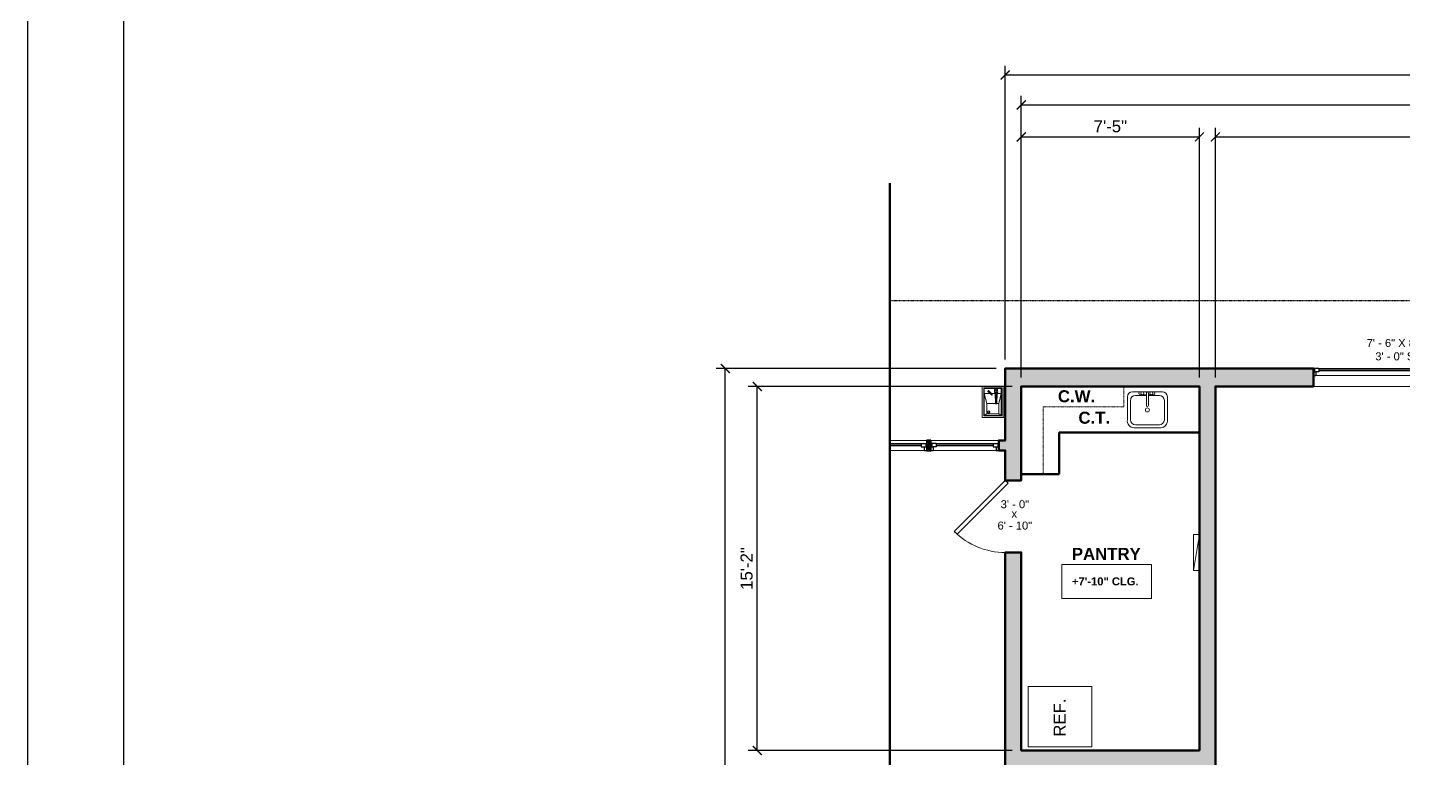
# Model space of a CAD drawing. Header units: inches. Extents: x -2078 to 106214, y -964 to 6385.
# Drawn here: x 28502 to 29189, y 4219 to 4584 of the extents above; entities that cross this region are included whole.
import ezdxf

# ---------------------------------------------------------------- set-up
doc = ezdxf.new("R2010")
doc.units = ezdxf.units.IN
doc.header["$MEASUREMENT"] = 0
doc.linetypes.add('HIDDEN2', pattern=[0.1875, 0.125, -0.0625])
for name, color, linetype, lineweight in [('A-ANNO', 2, 'Continuous', 5), ('A-ANNO-DIMS', 1, 'Continuous', 9), ('A-CASE', 4, 'Continuous', 9), ('A-DETAIL-1', 4, 'Continuous', 40), ('A-DETL', 90, 'Continuous', 9), ('A-DOOR', 1, 'Continuous', 18), ('A-EQPT', 150, 'Continuous', 9), ('A-FIXT', 150, 'Continuous', 9), ('A-GLAZ', 2, 'Continuous', 30), ('A-HIDDEN', 2, 'HIDDEN2', 18), ('A-WALL', 3, 'Continuous', 40), ('A-WINDOWS', 2, 'Continuous', 18)]:
    doc.layers.add(name, color=color, linetype=linetype, lineweight=lineweight)
doc.layers.add('A-HATCH', color=9, linetype='Continuous')
doc.layers.add('A-TB', color=7, linetype='Continuous')
doc.styles.add('Arial', font='arial.ttf')
doc.styles.add('Arial_1', font='arial.ttf', dxfattribs={"height": 0.0625})
doc.styles.add('Arial_2', font='arial.ttf', dxfattribs={"height": 3})
doc.styles.add('Arial_B', font='arialbd.ttf', dxfattribs={"height": 4.5})
doc.styles.add('Arial_B_1', font='arialbd.ttf', dxfattribs={"height": 3})
doc.styles.add('JC', font='arial.ttf', dxfattribs={"height": 0.125})
doc.dimstyles.new('JC-DIMS', dxfattribs={"dimtxt": 0.125, "dimasz": 0.09375, "dimexe": 0.09375, "dimexo": 0.09375, "dimgap": 0.046875, "dimtad": 1, "dimdec": 1, "dimzin": 0, "dimdsep": 46, "dimlunit": 4, "dimtxsty": 'JC', "dimblk": 'ARCHTICK', "dimcen": 0.09, "dimclrd": 1, "dimclre": 1, "dimclrt": 256, "dimadec": 0, "dimazin": 0, "dimtfac": 1, "dimtdec": 1, "dimtofl": 0, "dimtmove": 1, "dimatfit": 3, "dimfxl": 1, "dimtolj": 1, "dimtzin": 0, "dimarcsym": 0})

# ---------------------------------------------------------------- blocks, each defined once
blk = doc.blocks.new('JC_FIXED WINDOW - MUNTIN - FIXED WINDOW-1470564-1-1st Floor - Classroom')
at = {"layer": 'A-GLAZ'}
for p, q in [((-45, 4.5), (-45, -4.5)), ((-42.25, 4.5), (-45, 4.5)), ((-45, 1), (-43.75, 1)), ((-44.5, 4.5), (-44.5, 2.75)), ((-44.5, 2.75), (-43.75, 2.75)), ((-42.25, 2.75), (-43.75, 2.75)), ((-43.75, 2.75), (-43.75, 1)), ((-42.25, 4.5), (-42.25, 2.75)), ((42.25, 4.5), (45, 4.5)), ((42.25, 4.5), (42.25, 2.75)), ((42.25, 2.75), (44.5, 2.75)), ((43.75, 2.75), (43.75, 1)), ((43.75, 1), (45, 1)), ((44.5, 4.5), (44.5, 2.75)), ((45, 4.5), (45, -4.5))]:
    blk.add_line(p, q, dxfattribs=at)
at = {"layer": 'A-GLAZ', "lineweight": 9}
for p, q in [((43.75, 1), (-43.75, 1)), ((42.25, 4.5), (-42.25, 4.5))]:
    blk.add_line(p, q, dxfattribs=at)
at = {"layer": 'A-GLAZ', "lineweight": 40}
blk.add_line((-42.25, 3.625), (42.25, 3.625), dxfattribs=at)
at = {"layer": 'A-WINDOWS'}
for p, q in [((45, 4.5), (-45, 4.5)), ((-45, -4.5), (45, -4.5))]:
    blk.add_line(p, q, dxfattribs=at)
blk = doc.blocks.new('JC_DOOR_SINGLE PANEL - SINGLE DOOR-1542686-1-1st Floor - Classroom')
at = {"layer": 'A-DOOR', "lineweight": 30}
for p, q in [((-7.46, 29.46), (-8.87, 28.04)), ((-8.87, 28.04), (16.59, 2.59)), ((18, 4), (-7.46, 29.46)), ((16.59, 2.59), (18, 4))]:
    blk.add_line(p, q, dxfattribs=at)
at = {"layer": 'A-DOOR', "lineweight": 9}
blk.add_arc((18, 4), 36, 135, 180, dxfattribs=at)
blk = doc.blocks.new('Sink Vanity-Square - 20_ x 18_-669472-1-1st Floor - Classroom')
at = {"layer": 'A-FIXT'}
for p, q in [((8.12, 7.09), (-6.88, 7.09)), ((3.62, 7.09), (-2.88, 7.09)), ((-9.38, 4.59), (-9.38, -6.91)), ((-7.88, 2.72), (-7.88, -6.91)), ((0.12, 5.22), (-5.38, 5.22)), ((-2.88, 5.59), (0.12, 5.59)), ((0.12, 6.33), (0.12, 0.22)), ((1.12, 6.33), (1.12, 0.22)), ((1.12, 5.59), (3.62, 5.59)), ((6.62, 5.22), (1.12, 5.22)), ((9.12, -6.91), (9.12, 2.72)), ((10.62, -6.91), (10.62, 4.59)), ((-6.06, -10.91), (7.3, -10.91)), ((-5.38, -9.41), (6.62, -9.41))]:
    blk.add_line(p, q, dxfattribs=at)
for centre, radius, start, end in [((-6.88, 4.59), 2.5, 90, 180), ((-2.88, 6.34), 0.75, 90, 270), ((-1.88, 6.34), 0.75, 360, 180), ((2.62, 6.34), 0.75, 360, 180), ((3.62, 6.34), 0.75, 270, 90), ((8.12, 4.59), 2.5, 360, 90), ((-5.38, 2.72), 2.5, 90, 180), ((-1.88, 6.34), 0.75, 180, 0), ((0.62, 6.33), 0.5, 360, 180), ((0.62, 0.22), 0.5, 180, 0), ((2.62, 6.34), 0.75, 180, 360), ((6.62, 2.72), 2.5, 0, 90), ((0.62, -2), 1, 360, 180), ((0.62, -2), 1, 180, 0), ((-5.91, -7.4), 3.51, 171.85025, 267.54983), ((-5.38, -6.91), 2.5, 180, 270), ((6.62, -6.91), 2.5, 270, 0), ((7.15, -7.4), 3.51, 272.45017, 8.14975)]:
    blk.add_arc(centre, radius, start, end, dxfattribs=at)
blk = doc.blocks.new('Electrical Panel - Power Panel-1540717-1-1st Floor - Classroom')
at = {"layer": 'A-EQPT'}
for p, q in [((-15.96, 7), (2.04, 4)), ((-15.96, 7), (2.04, 7)), ((-15.96, 4), (-15.96, 7)), ((2.04, 4), (2.04, 7)), ((-15.96, 4), (2.04, 4))]:
    blk.add_line(p, q, dxfattribs=at)
blk = doc.blocks.new('JC_REF - REF-1540923-1-1st Floor - Classroom')
at = {"layer": 'A-EQPT'}
for p, q in [((15.09, 15.32), (-15.09, 15.32)), ((-15.09, 15.32), (-15.09, -16.48)), ((15.09, -16.48), (15.09, 15.32)), ((-15.09, -16.48), (15.09, -16.48))]:
    blk.add_line(p, q, dxfattribs=at)
blk = doc.blocks.new('JC_FIXED WINDOW - MUNTIN - FIXED WINDOW-1544096-1-1st Floor - Classroom')
at = {"layer": 'A-GLAZ', "lineweight": 9}
for p, q in [((14.25, 1), (-1.51, 1)), ((15.75, -2.5), (-1.51, -2.5))]:
    blk.add_line(p, q, dxfattribs=at)
at = {"layer": 'A-GLAZ', "lineweight": 40}
blk.add_line((-1.51, 0.12), (14.25, 0.12), dxfattribs=at)
at = {"layer": 'A-GLAZ'}
for p, q in [((14.25, 1), (17, 1)), ((14.25, 1), (14.25, -0.75)), ((16.5, 1), (16.5, -0.75)), ((17, 2.5), (17, -2.5)), ((14.25, -0.75), (16.5, -0.75)), ((15.75, -0.75), (15.75, -2.5)), ((15.75, -2.5), (17, -2.5))]:
    blk.add_line(p, q, dxfattribs=at)
at = {"layer": 'A-WINDOWS'}
for p, q in [((17, 2.5), (-1.51, 2.5)), ((-1.51, -2.5), (17, -2.5))]:
    blk.add_line(p, q, dxfattribs=at)
blk = doc.blocks.new('JC_FIXED WINDOW - MUNTIN - FIXED WINDOW-V6-1-1st Floor - Classroom')
at = {"layer": 'A-GLAZ'}
for p, q in [((-17, 2.5), (-17, -2.5)), ((-14.25, 1), (-17, 1)), ((-16.5, 1), (-16.5, -0.75)), ((-14.25, 1), (-14.25, -0.75)), ((14.25, 1), (17, 1)), ((14.25, 1), (14.25, -0.75)), ((16.5, 1), (16.5, -0.75)), ((17, 2.5), (17, -2.5)), ((-17, -2.5), (-15.75, -2.5)), ((-16.5, -0.75), (-15.75, -0.75)), ((-14.25, -0.75), (-15.75, -0.75)), ((-15.75, -0.75), (-15.75, -2.5)), ((14.25, -0.75), (16.5, -0.75)), ((15.75, -0.75), (15.75, -2.5)), ((15.75, -2.5), (17, -2.5))]:
    blk.add_line(p, q, dxfattribs=at)
at = {"layer": 'A-GLAZ', "lineweight": 9}
for p, q in [((14.25, 1), (-14.25, 1)), ((15.75, -2.5), (-15.75, -2.5))]:
    blk.add_line(p, q, dxfattribs=at)
at = {"layer": 'A-GLAZ', "lineweight": 40}
blk.add_line((-14.25, 0.125), (14.25, 0.125), dxfattribs=at)
at = {"layer": 'A-WINDOWS'}
for p, q in [((17, 2.5), (-17, 2.5)), ((-17, -2.5), (17, -2.5))]:
    blk.add_line(p, q, dxfattribs=at)
blk = doc.blocks.new('_ArchTick')
at = {"color": 0, "linetype": 'ByBlock', "const_width": 0.15}
blk.add_lwpolyline([(-0.5, -0.5), (0.5, 0.5)], dxfattribs=at)
blk = doc.blocks.new('*D1583')
at = {"layer": 'A-ANNO-DIMS', "color": 1, "lineweight": -2, "transparency": 16777216}
for p, q in [((29095.48, 4409.28), (29095.48, 4534.05)), ((29331.48, 4409.28), (29331.48, 4534.05)), ((29095.48, 4529.55), (29331.48, 4529.55))]:
    blk.add_line(p, q, dxfattribs=at)
at = {"layer": 'Defpoints', "color": 0, "transparency": 16777216}
for p in [(29331.48, 4529.55), (29095.48, 4404.78), (29331.48, 4404.78)]:
    blk.add_point(p, dxfattribs=at)
at = {"layer": 'A-ANNO-DIMS', "color": 1, "lineweight": -2, "transparency": 16777216, "xscale": 4.5, "yscale": 4.5, "zscale": 4.5, "rotation": 180}
blk.add_blockref('_ArchTick', (29095.48, 4529.55), dxfattribs=at)
at = {"layer": 'A-ANNO-DIMS', "color": 1, "lineweight": -2, "transparency": 16777216, "xscale": 4.5, "yscale": 4.5, "zscale": 4.5}
blk.add_blockref('_ArchTick', (29331.48, 4529.55), dxfattribs=at)
at = {"layer": 'A-ANNO-DIMS', "color": 2, "transparency": 16777216, "insert": (29213.48, 4534.86), "char_height": 6, "width": 0.4874, "attachment_point": 5, "style": 'JC'}
blk.add_mtext('\\A1;19\'-8"', dxfattribs=at)
blk = doc.blocks.new('*D1585')
at = {"layer": 'A-ANNO-DIMS', "color": 1, "lineweight": -2, "transparency": 16777216}
for p, q in [((28998.48, 4409.28), (28998.48, 4550.05)), ((28998.48, 4545.55), (30522.5, 4545.55)), ((30522.5, 4409.28), (30522.5, 4550.05))]:
    blk.add_line(p, q, dxfattribs=at)
at = {"layer": 'Defpoints', "color": 0, "transparency": 16777216}
for p in [(30522.5, 4545.55), (28998.48, 4404.78), (30522.5, 4404.78)]:
    blk.add_point(p, dxfattribs=at)
at = {"layer": 'A-ANNO-DIMS', "color": 1, "lineweight": -2, "transparency": 16777216, "xscale": 4.5, "yscale": 4.5, "zscale": 4.5, "rotation": 180}
blk.add_blockref('_ArchTick', (28998.48, 4545.55), dxfattribs=at)
at = {"layer": 'A-ANNO-DIMS', "color": 1, "lineweight": -2, "transparency": 16777216, "xscale": 4.5, "yscale": 4.5, "zscale": 4.5}
blk.add_blockref('_ArchTick', (30522.5, 4545.55), dxfattribs=at)
at = {"layer": 'A-ANNO-DIMS', "color": 2, "transparency": 16777216, "insert": (29760.49, 4550.81), "char_height": 6, "width": 0.5739, "attachment_point": 5, "style": 'JC'}
blk.add_mtext("\\A1;127'", dxfattribs=at)
blk = doc.blocks.new('*D1597')
at = {"layer": 'A-ANNO-DIMS', "color": 1, "lineweight": -2, "transparency": 16777216}
for p, q in [((28998.48, 4409.28), (28998.48, 4534.05)), ((29087.48, 4409.28), (29087.48, 4534.05)), ((28998.48, 4529.55), (29087.48, 4529.55))]:
    blk.add_line(p, q, dxfattribs=at)
at = {"layer": 'Defpoints', "color": 0, "transparency": 16777216}
for p in [(29087.48, 4529.55), (28998.48, 4404.78), (29087.48, 4404.78)]:
    blk.add_point(p, dxfattribs=at)
at = {"layer": 'A-ANNO-DIMS', "color": 1, "lineweight": -2, "transparency": 16777216, "xscale": 4.5, "yscale": 4.5, "zscale": 4.5, "rotation": 180}
blk.add_blockref('_ArchTick', (28998.48, 4529.55), dxfattribs=at)
at = {"layer": 'A-ANNO-DIMS', "color": 1, "lineweight": -2, "transparency": 16777216, "xscale": 4.5, "yscale": 4.5, "zscale": 4.5}
blk.add_blockref('_ArchTick', (29087.48, 4529.55), dxfattribs=at)
at = {"layer": 'A-ANNO-DIMS', "color": 2, "transparency": 16777216, "insert": (29042.98, 4534.85), "char_height": 6, "width": 0.4008, "attachment_point": 5, "style": 'JC'}
blk.add_mtext('\\A1;7\'-5"', dxfattribs=at)
blk = doc.blocks.new('*D1599')
at = {"layer": 'A-ANNO-DIMS', "color": 1, "lineweight": -2, "transparency": 16777216}
for p, q in [((28993.98, 4404.78), (28862.04, 4404.78)), ((28866.54, 4222.78), (28866.54, 4404.78)), ((28993.98, 4222.78), (28862.04, 4222.78))]:
    blk.add_line(p, q, dxfattribs=at)
at = {"layer": 'Defpoints', "color": 0, "transparency": 16777216}
for p in [(28866.54, 4404.78), (28998.48, 4404.78), (28998.48, 4222.78)]:
    blk.add_point(p, dxfattribs=at)
at = {"layer": 'A-ANNO-DIMS', "color": 1, "lineweight": -2, "transparency": 16777216, "xscale": 4.5, "yscale": 4.5, "zscale": 4.5}
for p, rotation in [((28866.54, 4404.78), 90), ((28866.54, 4222.78), 270)]:
    blk.add_blockref('_ArchTick', p, dxfattribs=dict(at, rotation=rotation))
at = {"layer": 'A-ANNO-DIMS', "color": 2, "transparency": 16777216, "insert": (28861.23, 4313.78), "char_height": 6, "width": 0.4874, "attachment_point": 5, "rotation": 90, "style": 'JC'}
blk.add_mtext('\\A1;15\'-2"', dxfattribs=at)
blk = doc.blocks.new('*D1611')
at = {"layer": 'A-ANNO-DIMS', "color": 1, "lineweight": -2, "transparency": 16777216}
for p, q in [((28985.98, 4413.78), (28846.04, 4413.78)), ((28850.54, 3789.78), (28850.54, 4413.78)), ((28985.98, 3789.78), (28846.04, 3789.78))]:
    blk.add_line(p, q, dxfattribs=at)
at = {"layer": 'Defpoints', "color": 0, "transparency": 16777216}
for p in [(28850.54, 4413.78), (28990.48, 4413.78), (28990.48, 3789.78)]:
    blk.add_point(p, dxfattribs=at)
at = {"layer": 'A-ANNO-DIMS', "color": 1, "lineweight": -2, "transparency": 16777216, "xscale": 4.5, "yscale": 4.5, "zscale": 4.5}
for p, rotation in [((28850.54, 4413.78), 90), ((28850.54, 3789.78), 270)]:
    blk.add_blockref('_ArchTick', p, dxfattribs=dict(at, rotation=rotation))
at = {"layer": 'A-ANNO-DIMS', "color": 2, "transparency": 16777216, "insert": (28845.23, 4101.78), "char_height": 6, "width": 0.4874, "attachment_point": 5, "rotation": 90, "style": 'JC'}
blk.add_mtext("\\A1;52'", dxfattribs=at)
blk = doc.blocks.new('*D1613')
at = {"layer": 'A-ANNO-DIMS', "color": 1, "lineweight": -2, "transparency": 16777216}
for p, q in [((28990.48, 4418.28), (28990.48, 4565.05)), ((28990.48, 4560.55), (30624.48, 4560.55)), ((30624.48, 4058.28), (30624.48, 4565.05))]:
    blk.add_line(p, q, dxfattribs=at)
at = {"layer": 'Defpoints', "color": 0, "transparency": 16777216}
for p in [(30624.48, 4560.55), (28990.48, 4413.78), (30624.48, 4053.78)]:
    blk.add_point(p, dxfattribs=at)
at = {"layer": 'A-ANNO-DIMS', "color": 1, "lineweight": -2, "transparency": 16777216, "xscale": 4.5, "yscale": 4.5, "zscale": 4.5, "rotation": 180}
blk.add_blockref('_ArchTick', (28990.48, 4560.55), dxfattribs=at)
at = {"layer": 'A-ANNO-DIMS', "color": 1, "lineweight": -2, "transparency": 16777216, "xscale": 4.5, "yscale": 4.5, "zscale": 4.5}
blk.add_blockref('_ArchTick', (30624.48, 4560.55), dxfattribs=at)
at = {"layer": 'A-ANNO-DIMS', "color": 2, "transparency": 16777216, "insert": (29807.48, 4565.86), "char_height": 6, "width": 0.5739, "attachment_point": 5, "style": 'JC'}
blk.add_mtext('\\A1;136\'-2"', dxfattribs=at)
blk = doc.blocks.new('JC- existing door Tag_quad - JC- existing door Tag_quad-839775-1-1st Floor - Classroom')
at = {"layer": 'A-ANNO', "insert": (-0.023, 0.038), "char_height": 0.0625, "width": 0.0505, "attachment_point": 1, "style": 'Arial_2', "bg_fill": 3, "box_fill_scale": 1.25, "bg_fill_color": 256, "bg_fill_true_color": 13158600, "bg_fill_transparency": 0}
blk.add_mtext('x', dxfattribs=at)
blk = doc.blocks.new('JC_TB_48x36 - JC_TB_4836-1441736-Floor Plans')
at = {"layer": 'A-TB'}
for p, q in [((-0.003, 24.012), (-0.003, -11.988)), ((0.747, 23.512), (0.747, -11.488))]:
    blk.add_line(p, q, dxfattribs=at)
blk = doc.blocks.new('4tvb4t51256')
at = {"layer": 'A-DETL'}
for p, q in [((487.6, 4372.03), (477.1, 4372.03)), ((477.1, 4372.03), (477.1, 4356.53)), ((486.85, 4371.28), (477.85, 4371.28)), ((477.85, 4371.28), (477.85, 4357.28)), ((478.1, 4368.53), (478.1, 4371.03)), ((478.1, 4371.03), (486.6, 4371.03)), ((481, 4368.53), (478.1, 4368.53)), ((478.1, 4368.53), (478.1, 4357.53)), ((479.35, 4363.53), (478.1, 4368.53)), ((479.86, 4369.84), (479.85, 4369.78)), ((479.85, 4369.78), (479.86, 4369.72)), ((479.89, 4369.91), (479.86, 4369.84)), ((479.86, 4369.72), (479.89, 4369.66)), ((479.93, 4369.6), (481, 4368.53)), ((480.04, 4370.02), (479.98, 4370)), ((480.1, 4370.03), (480.04, 4370.02)), ((480.17, 4370.02), (480.1, 4370.03)), ((480.23, 4370), (480.17, 4370.02)), ((481.71, 4368.53), (480.28, 4369.96)), ((481.69, 4367.84), (481, 4368.53)), ((483.48, 4368.53), (481.71, 4368.53)), ((481.71, 4368.53), (482.05, 4368.19)), ((481.8, 4367.77), (481.74, 4367.8)), ((481.87, 4367.76), (481.8, 4367.77)), ((481.93, 4367.77), (481.87, 4367.76)), ((481.99, 4367.8), (481.93, 4367.77)), ((482.09, 4368.14), (482.11, 4368.08)), ((482.11, 4367.95), (482.09, 4367.89)), ((482.11, 4368.08), (482.12, 4368.01)), ((482.12, 4368.01), (482.11, 4367.95)), ((483.25, 4370.29), (483.23, 4370.09)), ((483.23, 4370.09), (483.23, 4369.84)), ((484.79, 4369.85), (483.23, 4369.84)), ((483.23, 4369.84), (483.24, 4369.58)), ((483.24, 4369.38), (483.24, 4369.58)), ((483.24, 4369.21), (483.24, 4369.38)), ((483.3, 4369.01), (483.24, 4369.21)), ((483.32, 4370.48), (483.25, 4370.29)), ((483.41, 4368.83), (483.3, 4369.01)), ((483.44, 4370.65), (483.32, 4370.48)), ((483.56, 4368.69), (483.41, 4368.83)), ((483.6, 4370.77), (483.44, 4370.65)), ((483.73, 4363.53), (483.48, 4368.53)), ((483.48, 4368.53), (483.98, 4368.53)), ((483.56, 4370.42), (483.54, 4370.3)), ((483.54, 4370.3), (483.56, 4370.18)), ((483.6, 4370.53), (483.56, 4370.42)), ((483.56, 4370.18), (483.61, 4370.07)), ((483.74, 4368.59), (483.56, 4368.69)), ((483.79, 4370.86), (483.6, 4370.77)), ((483.67, 4370.63), (483.6, 4370.53)), ((483.61, 4370.07), (483.68, 4369.97)), ((483.76, 4370.7), (483.67, 4370.63)), ((483.68, 4369.97), (483.78, 4369.9)), ((483.94, 4368.54), (483.74, 4368.59)), ((483.75, 4369.01), (483.76, 4369.08)), ((483.76, 4368.94), (483.75, 4369.01)), ((483.87, 4370.75), (483.76, 4370.7)), ((483.76, 4369.08), (483.79, 4369.15)), ((483.77, 4368.75), (483.76, 4368.94)), ((483.77, 4368.75), (483.9, 4369.02)), ((484.3, 4368.76), (483.77, 4368.75)), ((483.78, 4369.9), (483.89, 4369.86)), ((483.99, 4370.89), (483.79, 4370.86)), ((483.99, 4370.77), (483.87, 4370.75)), ((483.89, 4369.86), (484.01, 4369.85)), ((483.95, 4369.28), (483.89, 4369.25)), ((483.9, 4369.02), (484.02, 4369.29)), ((484.14, 4368.55), (483.94, 4368.54)), ((484.02, 4369.29), (483.95, 4369.28)), ((484.1, 4368.53), (483.98, 4368.53)), ((483.98, 4368.53), (483.98, 4363.53)), ((484.19, 4370.86), (483.99, 4370.89)), ((484.11, 4370.76), (483.99, 4370.77)), ((484.01, 4369.85), (484.13, 4369.86)), ((484.16, 4369.02), (484.02, 4369.29)), ((484.02, 4369.29), (484.1, 4369.29)), ((484.1, 4369.29), (484.16, 4369.26)), ((484.1, 4363.53), (484.1, 4368.53)), ((484.6, 4368.53), (484.1, 4368.53)), ((484.23, 4370.71), (484.11, 4370.76)), ((484.13, 4369.86), (484.24, 4369.91)), ((484.34, 4368.6), (484.14, 4368.55)), ((484.3, 4368.76), (484.16, 4369.02)), ((484.38, 4370.79), (484.19, 4370.86)), ((484.32, 4370.64), (484.23, 4370.71)), ((484.24, 4369.91), (484.34, 4369.99)), ((484.27, 4369.16), (484.29, 4369.09)), ((484.29, 4369.09), (484.31, 4369.02)), ((484.31, 4369.02), (484.3, 4368.95)), ((484.3, 4368.95), (484.3, 4368.76)), ((484.4, 4370.55), (484.32, 4370.64)), ((484.34, 4369.99), (484.41, 4370.09)), ((484.52, 4368.71), (484.34, 4368.6)), ((484.35, 4363.53), (484.6, 4368.53)), ((484.55, 4370.67), (484.38, 4370.79)), ((484.45, 4370.44), (484.4, 4370.55)), ((484.41, 4370.09), (484.45, 4370.2)), ((484.46, 4370.32), (484.45, 4370.44)), ((484.45, 4370.2), (484.46, 4370.32)), ((484.66, 4368.86), (484.52, 4368.71)), ((484.68, 4370.51), (484.55, 4370.67)), ((486.6, 4368.53), (484.6, 4368.53)), ((484.76, 4369.04), (484.66, 4368.86)), ((484.76, 4370.32), (484.68, 4370.51)), ((484.79, 4370.12), (484.76, 4370.32)), ((484.81, 4369.24), (484.76, 4369.04)), ((484.79, 4369.85), (484.79, 4370.12)), ((484.8, 4369.61), (484.79, 4369.85)), ((484.8, 4369.61), (484.8, 4369.41)), ((484.8, 4369.41), (484.81, 4369.24)), ((486.6, 4368.53), (485.35, 4363.53)), ((486.6, 4371.03), (486.6, 4368.53)), ((486.6, 4357.53), (486.6, 4368.53)), ((486.85, 4357.28), (486.85, 4371.28)), ((488.6, 4372.03), (487.6, 4372.03)), ((487.6, 4372.03), (487.6, 4356.53)), ((479.35, 4363.53), (483.73, 4363.53)), ((479.35, 4358.28), (479.35, 4363.53)), ((479.85, 4359.28), (479.87, 4359.41)), ((479.87, 4359.41), (479.92, 4359.53)), ((479.92, 4359.53), (480, 4359.63)), ((480, 4359.63), (480.1, 4359.71)), ((480.1, 4359.71), (480.22, 4359.76)), ((480.22, 4359.76), (480.35, 4359.78)), ((480.35, 4359.78), (480.48, 4359.76)), ((480.48, 4359.76), (480.6, 4359.71)), ((480.6, 4359.71), (480.71, 4359.63)), ((480.71, 4359.63), (480.79, 4359.53)), ((480.79, 4359.53), (480.84, 4359.41)), ((480.84, 4359.41), (480.85, 4359.28)), ((483.73, 4363.53), (483.73, 4363.28)), ((483.73, 4363.28), (483.98, 4363.53)), ((483.98, 4363.53), (483.73, 4363.53)), ((484.35, 4363.28), (483.73, 4363.28)), ((484.1, 4363.53), (483.98, 4363.53)), ((484.35, 4363.53), (484.1, 4363.53)), ((484.1, 4363.53), (484.35, 4363.28)), ((485.35, 4363.53), (484.35, 4363.53)), ((484.35, 4363.28), (484.35, 4363.53)), ((485.35, 4358.28), (485.35, 4363.53)), ((477.1, 4356.53), (487.6, 4356.53)), ((477.85, 4357.28), (486.85, 4357.28)), ((478.1, 4357.53), (479.35, 4358.28)), ((486.6, 4357.53), (478.1, 4357.53)), ((479.35, 4358.28), (485.35, 4358.28)), ((479.87, 4359.15), (479.85, 4359.28)), ((479.92, 4359.03), (479.87, 4359.15)), ((480, 4358.93), (479.92, 4359.03)), ((480.1, 4358.85), (480, 4358.93)), ((480.22, 4358.8), (480.1, 4358.85)), ((480.35, 4358.78), (480.22, 4358.8)), ((480.48, 4358.8), (480.35, 4358.78)), ((480.6, 4358.85), (480.48, 4358.8)), ((480.71, 4358.93), (480.6, 4358.85)), ((480.79, 4359.03), (480.71, 4358.93)), ((480.84, 4359.15), (480.79, 4359.03)), ((480.85, 4359.28), (480.84, 4359.15)), ((485.35, 4358.28), (486.6, 4357.53)), ((487.6, 4356.53), (488.6, 4356.53))]:
    blk.add_line(p, q, dxfattribs=at)

msp = doc.modelspace()

# ---------------------------------------------------------------- linework, layer by layer
at = {"layer": 'A-ANNO', "flags": 128}
msp.add_lwpolyline([(29018.659, 4315.794), (29063.57, 4315.794), (29063.57, 4298.726), (29018.659, 4298.726)], close=True, dxfattribs=at)
at = {"layer": 'A-CASE', "linetype": 'HIDDEN2', "lineweight": 9}
for p, q in [((29049.732, 4394.655), (29049.732, 4404.784)), ((29009.482, 4360.905), (29009.482, 4394.655)), ((29009.482, 4394.655), (29049.732, 4394.655))]:
    msp.add_line(p, q, dxfattribs=at)
at = {"layer": 'A-DETAIL-1', "lineweight": 60}
for p, q in [((29017.482, 4381.784), (29087.482, 4381.784)), ((29017.482, 4381.784), (29017.482, 4360.905)), ((29017.482, 4360.905), (28998.482, 4360.905))]:
    msp.add_line(p, q, dxfattribs=at)

# ---------------------------------------------------------------- block references
at = {"layer": 'A-EQPT'}
for name, p, rotation in [('Electrical Panel - Power Panel-1540717-1-1st Floor - Classroom', (29091.482, 4328.745), 89.99999999999991), ('JC_REF - REF-1540923-1-1st Floor - Classroom', (29018.428, 4239.667), 269.9456424329554)]:
    msp.add_blockref(name, p, dxfattribs=dict(at, rotation=rotation))
at = {"layer": 'A-FIXT'}
msp.add_blockref('Sink Vanity-Square - 20_ x 18_-669472-1-1st Floor - Classroom', (29060.865, 4395.055), dxfattribs=at)
at = {"layer": 'A-WINDOWS'}
for name, p in [('JC_FIXED WINDOW - MUNTIN - FIXED WINDOW-1470564-1-1st Floor - Classroom', (29189.482, 4409.284)), ('JC_FIXED WINDOW - MUNTIN - FIXED WINDOW-1544096-1-1st Floor - Classroom', (28934.232, 4375.284)), ('JC_FIXED WINDOW - MUNTIN - FIXED WINDOW-V6-1-1st Floor - Classroom', (28970.232, 4375.284))]:
    msp.add_blockref(name, p, dxfattribs=at)

# ---------------------------------------------------------------- texts
at = {"layer": 'A-ANNO', "attachment_point": 1}
for s, insert, char_height, width, style in [('7\' - 6" X 8\' - 0"', (29171.039, 4428.527), 4, 44.642, 'Arial_1'), ('3\' - 0" SILL', (29175.372, 4421.861), 4, 34.138, 'Arial_1'), ('C.W.', (29016.774, 4402.901), 6, 22.624, 'Arial_B'), ('C.T.', (29027.033, 4392.176), 6, 19.594, 'Arial_B'), ('PANTRY', (29023.732, 4324.1), 6, 42.016, 'Arial_B'), ('+7\'-10" CLG.', (29023.779, 4309.341), 4, 41.814, 'Arial_B_1')]:
    msp.add_mtext(s, dxfattribs=dict(at, insert=insert, char_height=char_height, width=width, style=style))
at = {"layer": 'A-ANNO', "char_height": 4, "attachment_point": 1, "style": 'Arial_1', "bg_fill": 3, "box_fill_scale": 1.25, "bg_fill_color": 256, "bg_fill_true_color": 13158600, "bg_fill_transparency": 0}
for s, insert, width in [('3\' - 0"', (28988.176, 4347.921), 17.978), ('6\' - 10"', (28986.601, 4337.24), 21.816)]:
    msp.add_mtext(s, dxfattribs=dict(at, insert=insert, width=width))
at = {"layer": 'A-ANNO', "insert": (29014.634, 4229.672), "char_height": 6, "width": 23.432, "attachment_point": 1, "rotation": 90, "style": 'Arial'}
msp.add_mtext('REF.', dxfattribs=at)

# ---------------------------------------------------------------- dimensions: what is measured, and where the dimension line sits
at = {"layer": 'A-ANNO-DIMS'}
for base, p1, p2, picture, middle in [((30522.5, 4545.548), (28998.482, 4404.784), (30522.5, 4404.784), '*D1585', (29760.491, 4550.811)), ((29087.482, 4529.548), (28998.482, 4404.784), (29087.482, 4404.784), '*D1597', (29042.982, 4534.85)), ((29331.482, 4529.548), (29095.482, 4404.784), (29331.482, 4404.784), '*D1583', (29213.482, 4534.862))]:
    dim = msp.add_linear_dim(base=base, p1=p1, p2=p2, dimstyle='JC-DIMS', override={"dimclrt": 2}, dxfattribs=at)
    dim.commit()
    dim.dimension.update_dxf_attribs({"geometry": picture, "text_midpoint": middle})

# ---------------------------------------------------------------- next in the draw order: block references
at = {"layer": 'A-DOOR', "rotation": 89.99999999999991}
msp.add_blockref('JC_DOOR_SINGLE PANEL - SINGLE DOOR-1542686-1-1st Floor - Classroom', (28994.482, 4339.784), dxfattribs=at)

# ---------------------------------------------------------------- next in the draw order: dimensions: what is measured, and where the dimension line sits
at = {"layer": 'A-ANNO-DIMS'}
dim = msp.add_linear_dim(base=(30624.482, 4560.548), p1=(28990.482, 4413.784), p2=(30624.482, 4053.784), dimstyle='JC-DIMS', override={"dimclrt": 2}, dxfattribs=at)
dim.commit()
dim.dimension.update_dxf_attribs({"geometry": '*D1613', "text_midpoint": (29807.482, 4565.864)})
for base, p1, p2, picture, middle in [((28850.54, 4413.784), (28990.482, 3789.784), (28990.482, 4413.784), '*D1611', (28845.227, 4101.784)), ((28866.54, 4404.784), (28998.482, 4222.784), (28998.482, 4404.784), '*D1599', (28861.227, 4313.784))]:
    dim = msp.add_linear_dim(base=base, p1=p1, p2=p2, angle=90, dimstyle='JC-DIMS', override={"dimclrt": 2}, dxfattribs=at)
    dim.commit()
    dim.dimension.update_dxf_attribs({"geometry": picture, "text_midpoint": middle})

# ---------------------------------------------------------------- next in the draw order: block references
at = {"layer": 'A-ANNO', "xscale": 64, "yscale": 64, "zscale": 64}
msp.add_blockref('JC- existing door Tag_quad - JC- existing door Tag_quad-839775-1-1st Floor - Classroom', (28995.061, 4340.784), dxfattribs=at)

# ---------------------------------------------------------------- next in the draw order: block references
at = {"layer": 'A-TB', "xscale": 64, "yscale": 64, "zscale": 64}
msp.add_blockref('JC_TB_48x36 - JC_TB_4836-1441736-Floor Plans', (28502.08, 3695.863), dxfattribs=at)

# ---------------------------------------------------------------- next in the draw order: hatches: boundary and pattern name
at = {"layer": 'A-HATCH'}
h = msp.add_hatch(color=256, dxfattribs=at)
h.dxf.hatch_style = 1
h.paths.add_polyline_path([(29087.482, 4214.784), (29087.482, 4158.784), (29070.482, 4158.784), (29070.482, 4150.784), (29198.482, 4150.784), (29198.482, 4158.784), (29095.482, 4158.784), (29095.482, 4404.784), (29144.482, 4404.784), (29144.482, 4413.784), (28990.482, 4413.784), (28990.482, 4377.784), (28987.232, 4377.784), (28987.232, 4372.784), (28990.482, 4372.784), (28990.482, 4357.784), (28998.482, 4357.784), (28998.482, 4404.784), (29087.482, 4404.784), (29087.482, 4222.784), (28998.482, 4222.784), (28998.482, 4321.784), (28990.482, 4321.784), (28990.482, 4150.784), (29032.482, 4150.784), (29032.482, 4158.784), (28998.482, 4158.784), (28998.482, 4214.784)])
h = msp.add_hatch(color=256, dxfattribs=at)
h.dxf.hatch_style = 1
h.paths.add_polyline_path([(28953.232, 4377.784), (28951.232, 4377.784), (28951.232, 4372.784), (28953.232, 4372.784)])

# ---------------------------------------------------------------- next in the draw order: linework, layer by layer
at = {"layer": 'A-DETAIL-1', "lineweight": 60}
msp.add_lwpolyline([(28932.72, 3696.894), (28932.72, 4077.194), (28886.154, 4094.143), (28979.287, 4117.426), (28932.72, 4134.375), (28932.72, 4506.375)], dxfattribs=at)
at = {"layer": 'A-HIDDEN', "lineweight": 30}
msp.add_lwpolyline([(28932.72, 4447.784), (30658.482, 4447.784), (30658.482, 3755.784), (28932.72, 3755.784)], dxfattribs=at)
at = {"layer": 'A-WALL', "lineweight": 60}
msp.add_lwpolyline([(29095.482, 4158.784), (29095.482, 4404.784), (29144.482, 4404.784), (29144.482, 4413.784), (28990.482, 4413.784), (28990.482, 4377.784), (28987.232, 4377.784), (28987.232, 4372.784), (28990.482, 4372.784), (28990.482, 4357.784), (28998.482, 4357.784), (28998.482, 4404.784), (29087.482, 4404.784), (29087.482, 4222.784), (28998.482, 4222.784), (28998.482, 4321.784), (28990.482, 4321.784), (28990.482, 4150.784)], dxfattribs=at)
at = {"layer": 'A-WALL'}
msp.add_lwpolyline([(28953.232, 4377.784), (28951.232, 4377.784), (28951.232, 4372.784), (28953.232, 4372.784)], close=True, dxfattribs=at)

# ---------------------------------------------------------------- next in the draw order: block references
at = {"layer": 'A-HATCH'}
msp.add_blockref('4tvb4t51256', (28501.88, 32.751), dxfattribs=at)

doc.saveas('drawing.dxf')
